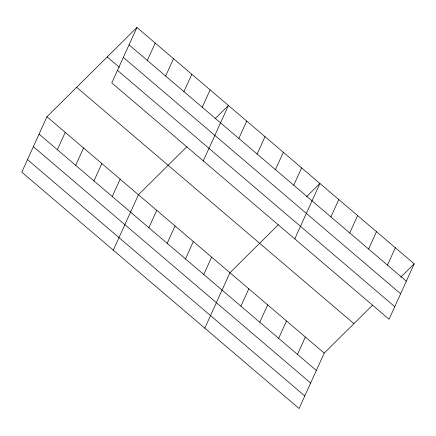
<?xml version="1.0" encoding="UTF-8"?>
<svg xmlns="http://www.w3.org/2000/svg" width="436" height="436" viewBox="0 0 436 436"><rect width="100%" height="100%" fill="white"/><g stroke="black" fill="none" stroke-linecap="round" stroke-linejoin="round"><path stroke-width="0.65" d="M136.915 27.479L111.774 82.9L389.065 319.245L414.2 263.829L136.915 27.479L46.935 116.755L21.8 172.171L299.085 408.521L324.226 353.1L372.557 305.146M57.361 149.717L65.237 132.353M75.662 165.32L83.538 147.951M147.335 60.446L155.216 43.082M93.963 180.918L101.839 163.549M165.636 76.044L173.517 58.68M112.265 196.516L120.14 179.152M183.938 91.642L191.818 74.278M113.306 250.166L138.441 194.75L186.777 146.79M202.239 107.245L210.119 89.876M148.867 227.712L156.742 210.348M203.28 160.889L228.42 105.474L215.008 118.783M167.168 243.315L175.043 225.946M238.841 138.441L246.722 121.077M185.469 258.913L193.344 241.544M257.142 154.039L265.023 136.675M203.77 274.511L211.645 257.147M275.443 169.637L283.324 152.273M204.811 328.161L229.946 272.745L278.282 224.785M293.744 185.235L301.619 167.871M240.923 306.181L248.803 288.817M294.785 238.884L319.92 183.469L306.513 196.778M259.78 322.253L267.655 304.889M330.902 216.91L338.777 199.541M278.637 338.325L286.512 320.961M349.754 232.982L357.634 215.613M297.488 354.397L305.369 337.033M368.611 249.049L376.491 231.685M387.468 265.121L395.343 247.757M400.793 277.132L414.2 263.829M129.04 44.848L406.325 281.193M123.339 57.405L400.624 293.75M107.223 56.942L119.42 67.34M117.475 70.343L394.76 306.688M76.632 87.293L353.918 323.643M46.935 116.755L324.226 353.1M39.06 134.119L316.345 370.469M33.365 146.676L310.65 383.026M27.495 159.614L304.78 395.964"/></g></svg>
